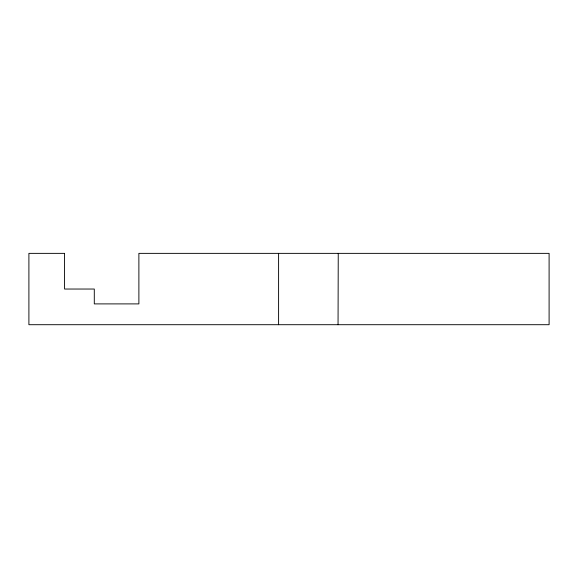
<?xml version="1.0" encoding="UTF-8"?>
<svg xmlns="http://www.w3.org/2000/svg" width="578" height="578" viewBox="0 0 578 578"><rect width="100%" height="100%" fill="white"/><g stroke="black" fill="none" stroke-linecap="round" stroke-linejoin="round"><path stroke-width="0.87" d="M338.051 324.706L338.246 253.366M278.596 253.366L278.596 324.706M64.57 253.366L28.9 253.366L28.9 324.706L549.1 324.706L549.1 253.366L138.886 253.366L138.886 303.898L94.293 303.898L94.293 289.036L64.57 289.036L64.57 253.366"/></g></svg>
